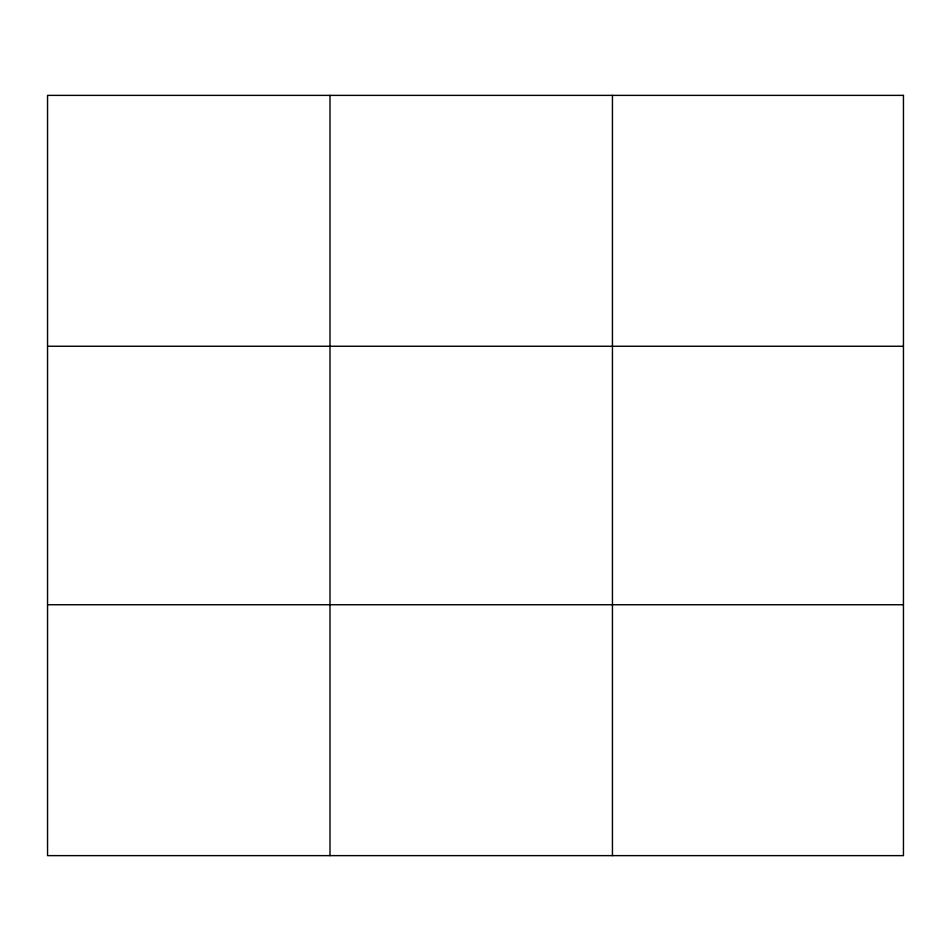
<?xml version="1.0" encoding="UTF-8"?>
<svg xmlns="http://www.w3.org/2000/svg" width="951" height="951" viewBox="0 0 951 951"><rect width="100%" height="100%" fill="white"/><g stroke="black" fill="none" stroke-linecap="round" stroke-linejoin="round"><path stroke-width="1.43" d="M329.997 855.627L329.997 95.373M612.444 855.627L612.444 95.373M47.55 346.259L903.45 346.259M47.55 604.741L903.45 604.741M903.45 95.373L903.45 855.627L47.55 855.627L47.55 95.373L903.45 95.373"/></g></svg>
